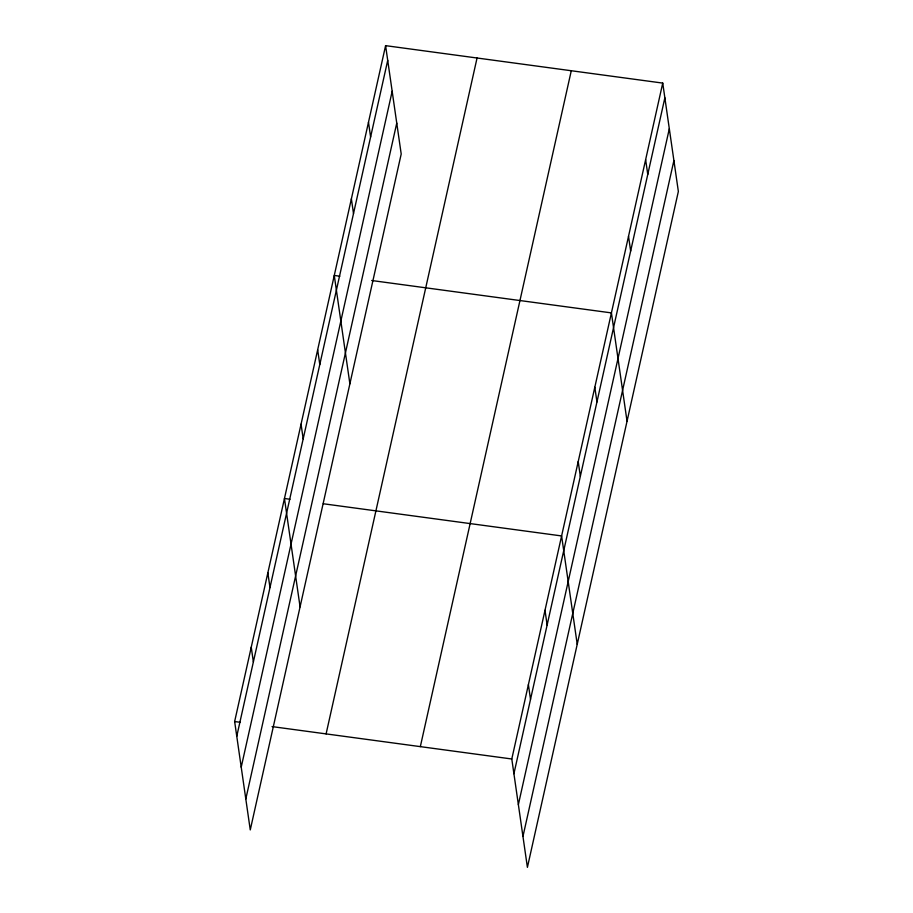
<?xml version="1.0" encoding="UTF-8"?>
<svg xmlns="http://www.w3.org/2000/svg" width="913" height="913" viewBox="0 0 913 913"><rect width="100%" height="100%" fill="white"/><g stroke="black" fill="none" stroke-linecap="round" stroke-linejoin="round"><path stroke-width="1.37" d="M385.594 45.65L401.206 154.012L250.265 829.906L234.641 721.544L385.594 45.65L662.735 83.094L678.359 191.456L527.406 867.35L511.794 758.988L662.735 83.094M236.764 736.289L387.717 60.384M241.215 767.182L392.168 91.277M245.802 799.012L396.756 123.118M326.101 733.904L477.054 58.01M420.334 746.629L571.276 70.735M513.916 773.722L664.869 97.828M518.367 804.615L669.32 128.722M522.955 836.456L673.908 160.551M339.807 276.205L334.272 275.452L349.884 383.814M371.682 280.508L611.425 312.897L627.037 421.258M290.003 499.251L284.457 498.498L300.069 606.86M323.259 503.748L561.609 535.942L577.221 644.304M234.641 721.544L240.187 722.297M272.063 726.6L511.794 758.988M645.639 159.695L647.762 174.429M628.532 236.296L630.655 251.029M594.82 387.249L596.942 401.982M578.214 461.59L580.337 476.324M545.004 610.295L547.127 625.028M528.399 684.636L530.521 699.369M368.487 122.251L370.61 136.984M351.379 198.851L353.502 213.585M317.667 349.805L319.79 364.538M301.062 424.157L303.184 438.891M267.851 572.85L269.974 587.584M251.246 647.203L253.369 661.936"/></g></svg>
